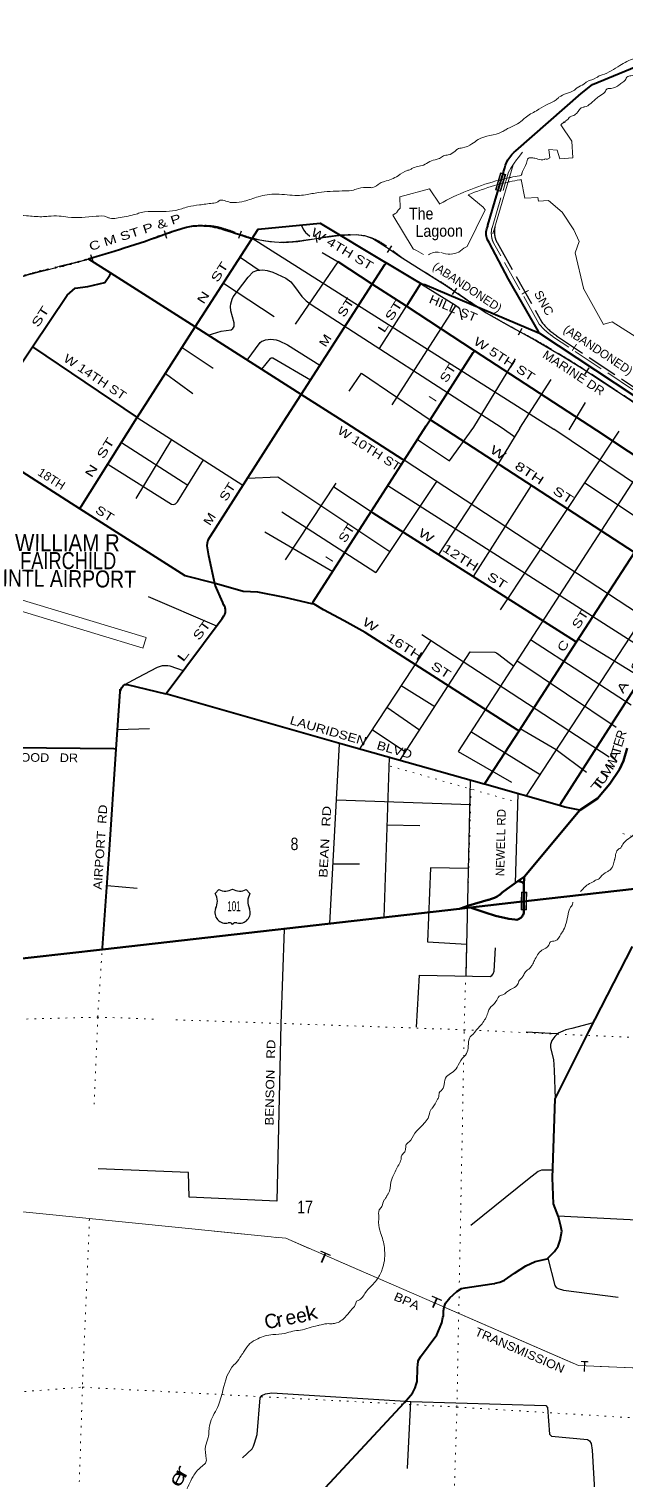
# Model space of a CAD drawing. Header units: feet. Extents: x -739708 to -488887, y 188754 to 379550.
# Drawn here: x -612888 to -604476, y 222924 to 243341 of the extents above; entities that cross this region are included whole.
import ezdxf
from ezdxf.enums import TextEntityAlignment as Align

# ---------------------------------------------------------------- set-up
doc = ezdxf.new("R2010")
doc.units = ezdxf.units.FT
doc.header["$LTSCALE"] = 73
doc.linetypes.add('DOTTED', pattern=[1.5, 0.3, -1.2])
doc.linetypes.add('LONG_DASHED', pattern=[7.5, 6, -1.5])
for name, color, linetype, lineweight in [('16', 7, 'Continuous', 25), ('17', 7, 'Continuous', 25), ('20', 7, 'Continuous', 70), ('23', 7, 'Continuous', 70), ('26', 7, 'Continuous', 40), ('29', 7, 'Continuous', 25), ('34', 7, 'Continuous', 13), ('36', 7, 'Continuous', 13), ('39', 7, 'Continuous', 13), ('46', 7, 'Continuous', 13), ('54', 7, 'DOTTED', 40), ('57', 7, 'Continuous', 13), ('61', 7, 'Continuous', 13), ('63', 7, 'Continuous', 25), ('7', 7, 'DOTTED', 13)]:
    doc.layers.add(name, color=color, linetype=linetype, lineweight=lineweight)
for name, color, linetype in [('27', 7, 'Continuous'), ('30', 7, 'Continuous'), ('41', 7, 'Continuous')]:
    doc.layers.add(name, color=color, linetype=linetype)

msp = doc.modelspace()

# ---------------------------------------------------------------- linework, layer by layer
at = {"layer": '16'}
for p, q in [((-610267.67, 231183.77), (-610216.36, 231242.53)), ((-610024.6, 231248.5), (-610024.88, 231248.3)), ((-609832.51, 231242.62), (-609781.12, 231183.77))]:
    msp.add_line(p, q, dxfattribs=at)
for centre, radius, start, end in [((-610460.65, 231073.14), 222.05, 332.97043, 29.75871), ((-610125.28, 231400.19), 182.07, 239.97227, 303.45418), ((-609923.5, 231399.69), 181.52, 236.33975, 300.08743), ((-609923.51, 231400.19), 182.07, 236.54582, 236.59441), ((-609588.15, 231073.14), 222.05, 150.24129, 207.02957), ((-610121.46, 230918.24), 151.42, 159.09177, 283.81923), ((-609927.34, 230918.24), 151.42, 256.18077, 20.90823)]:
    msp.add_arc(centre, radius, start, end, dxfattribs=at)
for centre, major_axis, start_param, end_param in [((-610066.12, 230719.42), (-19.56, 51.67), 4.95877769, 6.28318531), ((-609982.67, 230719.42), (19.56, 51.67), 0, 1.32637542)]:
    msp.add_ellipse(centre, major_axis=major_axis, ratio=0.929097, start_param=start_param, end_param=end_param, dxfattribs=at)
at = {"layer": '20'}
for p, q in [((-611854.68, 230400.03), (-606834.12, 230970.43)), ((-606834.12, 230970.43), (-606678.21, 230988.14)), ((-615406.83, 229996.35), (-611854.68, 230400.03))]:
    msp.add_line(p, q, dxfattribs=at)
msp.add_lwpolyline([(-606678.21, 230988.14), (-605990.14, 231066.31), (-605888.02, 231077.89), (-605859.16, 231081.17), (-603832.14, 231311.38), (-603714.95, 231324.69), (-603683.82, 231328.23), (-603341.36, 231367.11)], dxfattribs=at)
at = {"layer": '23'}
for points in [[(-605139.89, 232354.98), (-605139.32, 232355.67), (-604889.2, 232519.66), (-604715.12, 232729.32), (-604581.55, 232929.83), (-604526.41, 233049.49), (-604472.59, 233228.42)], [(-605924.33, 231420.28), (-605915.76, 231426.5), (-605139.89, 232354.98)], [(-606834.12, 230970.43), (-606817.18, 230976.26), (-606698.89, 231017.02), (-606429.1, 231095.55), (-606421.76, 231097.1), (-606380.83, 231108.42), (-606341.31, 231123.96), (-606303.63, 231143.54), (-606268.21, 231166.96), (-606261.82, 231172.22), (-606230.6, 231197.92), (-606211.82, 231211.55), (-606010, 231358.08)], [(-605924.81, 231319.36), (-605926.08, 231320.83), (-605934.22, 231329.07), (-605943.17, 231336.42), (-605952.85, 231342.79), (-605963.13, 231348.11), (-605973.92, 231352.33), (-605985.08, 231355.4), (-605996.51, 231357.29), (-606010, 231358.08), (-605924.33, 231420.28)], [(-605924.81, 231319.36), (-605924.45, 231395.34), (-605924.33, 231420.28)], [(-606678.21, 230988.14), (-606639.97, 230975.5), (-606469.43, 230919.13), (-606323.41, 230873.51), (-606137.05, 230828.99), (-606053.53, 230819.34), (-606026.65, 230816.23), (-606003.53, 230823.23), (-606002.27, 230823.69), (-605990.48, 230829.45), (-605979.35, 230836.4), (-605969.02, 230844.48), (-605959.58, 230853.59), (-605951.15, 230863.65), (-605943.81, 230874.52), (-605937.65, 230886.11), (-605932.74, 230898.27), (-605929.13, 230910.89), (-605926.85, 230923.81), (-605925.94, 230936.89), (-605926.4, 230950.01), (-605925.2, 231234.95), (-605924.81, 231319.36)]]:
    msp.add_lwpolyline(points, dxfattribs=at)
at = {"layer": '26'}
for p, q in [((-611734.96, 239907.2), (-612054.3, 240110.79)), ((-610550.4, 239152), (-611734.96, 239907.2)), ((-607462.95, 239814.42), (-607865.27, 240055.45)), ((-609061.2, 238202.57), (-608059.4, 239754.7)), ((-606622.54, 238818.56), (-607578.16, 239444.11)), ((-609061.2, 238202.57), (-610550.4, 239152)), ((-613468.51, 237930.68), (-612838.32, 238872.93)), ((-612838.32, 238872.93), (-611368.44, 237880.85)), ((-604901.44, 237697.24), (-606622.54, 238818.56)), ((-609310.09, 237816.95), (-609061.2, 238202.57)), ((-608418.23, 237792.65), (-609061.2, 238202.57)), ((-610368.39, 236160.31), (-609310.09, 237816.95)), ((-607612.71, 237277.12), (-607299.99, 237762.27)), ((-607299.99, 237762.27), (-607245.96, 237846.52)), ((-604369.82, 235980.83), (-607102.82, 237756.91)), ((-603753.43, 236932.65), (-604901.44, 237697.24)), ((-612174.36, 236596.47), (-613708.93, 237575.01)), ((-608075.95, 236554.93), (-607612.71, 237277.12)), ((-610693.14, 235651.94), (-612174.36, 236596.47)), ((-605184.97, 234722.12), (-604369.82, 235980.83)), ((-605994.4, 233472.24), (-605184.97, 234722.12)), ((-611660.28, 233217.24), (-611606.47, 234024.86))]:
    msp.add_line(p, q, dxfattribs=at)
for points in [[(-606218.76, 241308.93), (-606211.26, 241334.47), (-606195.13, 241389.42), (-606184.74, 241424.81), (-606179.19, 241439.42), (-606171.88, 241458.66), (-606150.54, 241500.9), (-606124.9, 241540.68), (-606095.25, 241577.55), (-606089.22, 241583.67), (-606064.73, 241608.53), (-606039.6, 241630.52), (-605118.81, 242436.06), (-604962.29, 242562.92), (-604129.15, 242905.64)], [(-605705.31, 239060.05), (-605721.6, 239088.43), (-606144.16, 239824.83), (-606416.49, 240337.51), (-606429.71, 240362.39), (-606441.99, 240387.51), (-606448.1, 240403.24), (-606453.98, 240424.82), (-606457.56, 240446.89), (-606458.82, 240469.21), (-606457.75, 240491.55), (-606454.34, 240513.65), (-606449.68, 240531.31), (-606435.47, 240570.64), (-606432.34, 240581.31), (-606297.28, 241041.42), (-606218.76, 241308.93)], [(-610550.4, 239152), (-609664.31, 240528.92), (-608791.91, 240610.6), (-607865.27, 240055.45)], [(-612838.32, 238872.93), (-612353.34, 239598.05), (-612238.27, 239698.77), (-612058.46, 239720.36), (-611821.12, 239777.91), (-611751.48, 239882.41), (-611734.96, 239907.2)], [(-607578.16, 239444.11), (-608059.4, 239754.7), (-608536.7, 240065.67)], [(-608059.4, 239754.7), (-607882.39, 240028.94), (-607865.27, 240055.45)], [(-607578.16, 239444.11), (-607559.61, 239474.18), (-607376.27, 239762.49)], [(-605705.31, 239060.05), (-607318.69, 239743.12), (-607362.71, 239754.36), (-607462.95, 239814.42)], [(-611373.31, 237873.28), (-611368.44, 237880.85), (-610550.4, 239152)], [(-603588.45, 237661.75), (-605703.57, 239059.31), (-605705.31, 239060.05)], [(-607245.96, 237846.52), (-606638.87, 238793.09), (-606622.54, 238818.56)], [(-612174.36, 236596.47), (-612154.03, 236628.86), (-611373.31, 237873.28)], [(-607612.71, 237277.12), (-607640.13, 237294.58), (-608418.23, 237792.65)], [(-607102.82, 237756.91), (-607221.62, 237831.28), (-607245.96, 237846.52)], [(-608907.34, 235258.81), (-608890.19, 235285.53), (-608075.95, 236554.93)], [(-605184.97, 234722.12), (-605198.1, 234730.44), (-608045.57, 236535.67), (-608075.95, 236554.93)], [(-610268.31, 235523.06), (-610357.18, 235933.66), (-610383.01, 236073.97), (-610379.32, 236114.58), (-610368.39, 236160.31)], [(-608907.34, 235258.81), (-609287.01, 235349.74), (-609670.22, 235420.88), (-609877.46, 235433.62), (-610283.82, 235549.61), (-610692.51, 235651.54), (-610693.14, 235651.94)], [(-610961.38, 233993.09), (-610942.56, 234018.37), (-610171.65, 235054.09), (-610145.47, 235089.26), (-610136.57, 235104.09), (-610133.59, 235110.29), (-610128.62, 235124.21), (-610125.13, 235138.58), (-610123.16, 235153.24), (-610122.74, 235168.02), (-610123.86, 235182.76), (-610126.52, 235197.31), (-610130.68, 235211.5), (-610136.3, 235225.17), (-610136.42, 235225.39), (-610151.68, 235250.42), (-610162.36, 235275.39), (-610268.31, 235523.06)], [(-605426.26, 232420.5), (-605405.74, 232452.5), (-603504.25, 235418.05)], [(-605994.4, 233472.24), (-606018.83, 233487.86), (-608159.93, 234856.73), (-608454.42, 235018.56), (-608743, 235174.21), (-608878.22, 235251.83), (-608907.34, 235258.81)], [(-611606.47, 234024.86), (-611580.33, 234083.91), (-611565.57, 234106.07), (-611539.74, 234124.53), (-611506.54, 234124.53), (-610961.38, 233993.09)], [(-606481.16, 232720.61), (-606485.33, 232721.8), (-608502.05, 233292.23), (-610961.38, 233993.09)], [(-606481.16, 232720.61), (-606464.98, 232745.59), (-605994.4, 233472.24)], [(-611660.28, 233217.24), (-611693.62, 233217.57), (-614061.71, 233241.07), (-615315.96, 233298.25)], [(-611854.68, 230400.03), (-611853.06, 230422.6), (-611758.98, 231735.95), (-611660.28, 233217.24)], [(-605139.89, 232354.98), (-605349.84, 232398.76), (-605426.26, 232420.5), (-606481.16, 232720.61)], [(-609334.36, 222168.01), (-607605.23, 224029.06), (-607493.43, 224159.53), (-607457.43, 224235.28), (-607441.88, 224282.29), (-607429.13, 224320.82), (-607428.77, 224332.29), (-607423.38, 224501.68), (-607422.62, 224525.57), (-607420.24, 224551.68), (-607414.44, 224615.15), (-607378.91, 224670.77), (-607152.19, 224979.98), (-607078.57, 225149.36), (-607068.04, 225222.9), (-607059.38, 225247.91), (-607058.8, 225272.9), (-607057.81, 225316.38), (-607050.07, 225369.37), (-607031.09, 225426.6), (-606966.9, 225501.72), (-606870.18, 225590.21), (-606801.7, 225630.12), (-606752.13, 225641.94), (-606378.99, 225695.18), (-606336.08, 225701.31), (-606328.99, 225703.65), (-606264.24, 225719.76), (-606199.7, 225746.32), (-606056.32, 225847.86), (-605898.86, 225949.07), (-605768.5, 226010.6), (-605598.38, 226049.06), (-605497.34, 226149.55), (-605441.77, 226224.97), (-605415.05, 226310.9), (-605392.91, 226436.83), (-605404.46, 226508.14), (-605441.72, 226639.96), (-605508.02, 226822.82), (-605525.8, 227187.96), (-605484.13, 228297.32), (-605012.98, 229245.85), (-604396.37, 230439.91)]]:
    msp.add_lwpolyline(points, dxfattribs=at)
msp.add_spline([(-612054.3, 240110.79), (-611550.51, 240262.64), (-610953.56, 240464.09), (-610579.57, 240572), (-610378.19, 240572), (-610238.86, 240549.52), (-610134.57, 240518.94), (-609748, 240394.84)], degree=3, dxfattribs=at)
at = {"layer": '29'}
for p, q in [((-609747.68, 240399.37), (-605504.55, 237713.56)), ((-609917.47, 240135.52), (-609650.39, 239950.94)), ((-608766.17, 240197.04), (-608536.7, 240065.67)), ((-609137.84, 239190.46), (-608536.7, 240065.67)), ((-610153.55, 239768.67), (-609437.78, 239298.04)), ((-607959.68, 238847.27), (-607578.16, 239444.11)), ((-606884.92, 239457.61), (-607785.2, 238056.21)), ((-610734.88, 238865.33), (-610299.62, 238570.57)), ((-606630.42, 237744.08), (-606042.25, 238701.89)), ((-610970.14, 238499.77), (-610582.67, 238215.61)), ((-605984.96, 237726.58), (-605542.36, 238411.18)), ((-605289.24, 237707.73), (-605059.02, 238090.61)), ((-611368.44, 237880.85), (-609878.07, 236927.85)), ((-606255.13, 235175.59), (-604584.86, 237688.67)), ((-606231.79, 237733.27), (-606055.93, 237607.67)), ((-602764.08, 235870.49), (-605504.55, 237713.56)), ((-611589.05, 237529.41), (-610654.7, 236928.95)), ((-610881.76, 237569.65), (-611384.88, 236741.8)), ((-603807.28, 234783.32), (-607612.71, 237277.12)), ((-604095.14, 237436.78), (-606853.06, 233181.03)), ((-609278.35, 235875.41), (-608568.18, 236955.2)), ((-608602.3, 236903.32), (-608075.95, 236554.93)), ((-607153.91, 236977.44), (-608009.81, 235698.16)), ((-607840.39, 236922.17), (-603982.19, 234461.2)), ((-606636.33, 235642.24), (-605820.91, 236923.84)), ((-605069.08, 236960.12), (-603059.16, 235629.65)), ((-603130.11, 236790.26), (-605897.13, 232554.46)), ((-609332.7, 236552.2), (-608009.81, 235698.16)), ((-609572.72, 236269.85), (-608616.37, 235712.42)), ((-611212.7, 235362.52), (-610249.16, 234949.96)), ((-604725.84, 233102.47), (-607361.17, 234823.55)), ((-607235.98, 234741.79), (-608240.24, 233218.18)), ((-605833.07, 234754.98), (-604415.63, 233839.17)), ((-604272.47, 234219.94), (-605158.37, 234763.2)), ((-604628.6, 233518.04), (-606025.82, 234457.54)), ((-607650.75, 234112.51), (-607180.94, 233814.67)), ((-607854.06, 233804.06), (-607393.84, 233485.43)), ((-611641.92, 233492.79), (-611193.43, 233506.24)), ((-608060.03, 233491.58), (-607593.82, 233176.17)), ((-606670.72, 233462.4), (-605698.44, 232858.62)), ((-608656.2, 230764.91), (-608518.39, 233288.4)), ((-606853.06, 233181.03), (-606102.4, 232750)), ((-607821.46, 233099.72), (-607897.31, 230849.64)), ((-606739.65, 230027.66), (-606675.29, 232775.53)), ((-606011.61, 232584.99), (-606050.02, 231332.72)), ((-608561.34, 232501.99), (-606675.76, 232438.9)), ((-607853.38, 232152.74), (-607389.7, 232142.83)), ((-608610.52, 231601.29), (-608238.05, 231601.73)), ((-611790.35, 231298.01), (-611368.86, 231262.22)), ((-605457.03, 229211.41), (-605892.7, 229233.82)), ((-605447.12, 226654.85), (-604249.63, 226594.1)), ((-607523.66, 224043.82), (-607569.84, 223099.07))]:
    msp.add_line(p, q, dxfattribs=at)
for points in [[(-609061.69, 240585.34), (-609022.45, 240512.11), (-609000.61, 240482.05), (-608974.64, 240459.78), (-608938.87, 240430)], [(-610366.7, 239034.88), (-610184.8, 239090.71), (-610043.75, 239112.63), (-610022.43, 239131.08), (-610003.89, 239157.06), (-610001.96, 239212.36), (-610049.58, 239377.69), (-610052.1, 239439.13), (-610047.98, 239478.03), (-610029.85, 239543.05), (-610014.26, 239575.87), (-609806.85, 239851.7), (-609733.13, 239925.33), (-609684.71, 239948.19), (-609599.6, 239955.02), (-609536.55, 239947.6), (-609459.99, 239922.65), (-609273.21, 239836.25), (-609206.45, 239788), (-609153.62, 239723.24), (-609049.38, 239579.12), (-608988.01, 239519.96), (-608920.52, 239466.73), (-606231.79, 237733.27)], [(-607366.64, 239755.28), (-606886.94, 239458.86), (-606851.23, 239428), (-606832.68, 239405.73), (-606822, 239371.55), (-606799.81, 239250.77)], [(-609818.78, 238685.56), (-609636.69, 238934.37), (-609610.73, 238952.93), (-609595.9, 238956.64), (-609561.56, 238972.74), (-609484.62, 238978.91), (-609412.82, 238972.47), (-609369.64, 238956.64), (-609253.14, 238901.76), (-608796.64, 238612.46)], [(-608929.98, 238405.87), (-609457.13, 238714.2), (-609480.92, 238715.39), (-609495.38, 238710.77), (-609616.35, 238556.5)], [(-608383.12, 238250.07), (-608212.44, 238503.85), (-607245.96, 237846.52)], [(-607424.15, 237569.66), (-606971.88, 237270.45), (-606630.42, 237744.08)], [(-605984.96, 237726.58), (-606261.94, 237276.05), (-607127.98, 235953.94)], [(-611781.62, 237222.46), (-610881.8, 236658.59), (-610856.08, 236657.21), (-610827.58, 236665.35), (-610800.7, 236692.55), (-610435.32, 237284.18)], [(-609814.63, 237027.15), (-609387.84, 237046.64), (-607811.75, 235994.19)], [(-611539.74, 234124.53), (-611359.04, 234221.99), (-611082.53, 234367.12), (-611008.77, 234391.91), (-610933.47, 234393.31), (-610906.97, 234387.83), (-610718.43, 234319.49)], [(-607670.81, 233057.11), (-606683.77, 234583.5), (-606336.98, 234580.5), (-606310.05, 234571.2), (-606277.71, 234546.9), (-606072.69, 234385.21)], [(-605976.34, 233504.96), (-605472.84, 233209.3), (-605046.17, 232889.58)], [(-606704.33, 231535.86), (-607240.96, 231547.76), (-607282.43, 230506.71), (-606729.25, 230471.83)], [(-609300.17, 230683.42), (-609344.3, 229352.77), (-609399.88, 226858.63)], [(-607436.37, 229306.26), (-607397.12, 230034.73), (-606399.03, 230018.81), (-606375.19, 230032.45), (-606358.91, 230056.89), (-606344.98, 230091.56), (-606326.25, 230421.75)], [(-604949.62, 229368.54), (-605253.36, 229287.61), (-605334.88, 229266.42), (-605379.67, 229250.12), (-605443.61, 229220.41), (-605491.64, 229176.78), (-605532.36, 229117.7), (-605552.71, 229062.7), (-605553.23, 229016.84), (-605511.48, 228851.42), (-605499.41, 228700.8), (-605484.13, 228297.32)], [(-609399.88, 226858.63), (-610635.16, 226913.52), (-610644.19, 227261.27), (-611915.99, 227314.36)], [(-605521.75, 227295.73), (-605677.92, 227296.5), (-605725.38, 227277.76), (-605854.35, 227176.9), (-606673.71, 226518.8)], [(-605589.15, 226058.24), (-605490.98, 225672.41), (-605474.34, 225646.42), (-605445.84, 225630.12), (-605370.34, 225609.15), (-604598.98, 225510.95)], [(-609883.66, 223251.37), (-609750.1, 223374.16), (-609731.26, 223413.71), (-609714.97, 223454.45), (-609680.6, 223576.77), (-609634.93, 224092.64), (-609613.18, 224126.7), (-609560.25, 224151.15), (-609472.68, 224162.58), (-607516.89, 224043.62), (-605615.61, 223986.2), (-605592.42, 223955.59), (-605563.91, 223580.76), (-605536.74, 223555.28), (-605030.76, 223506.06), (-605002.03, 223487.05), (-604981.67, 223450.39), (-604966.54, 223356.09), (-604929.38, 222711.81), (-604938.92, 222655.91), (-604947.06, 222611.09), (-604993.08, 222501.03), (-605052.08, 222392.34)]]:
    msp.add_lwpolyline(points, dxfattribs=at)
at = {"layer": '34'}
msp.add_line((-606363.82, 240462.63), (-606076.51, 241431.61), dxfattribs=at)
at = {"layer": '34', "linetype": 'LONG_DASHED'}
for p, q in [((-606374.31, 240547), (-606146.16, 241316.43)), ((-605714.11, 239199.07), (-606349.85, 240327.56)), ((-603469.97, 237657.71), (-605509.51, 239009.81))]:
    msp.add_line(p, q, dxfattribs=at)
msp.add_lwpolyline([(-606145.93, 241318.74), (-606112.1, 241384.06), (-606061.89, 241453.27), (-606028.32, 241502.78), (-606007.48, 241528.43), (-605946.88, 241609.45)], dxfattribs=at)
for centre, radius, start, end in [((-606058.23, 240472.65), 326.38, 167.23632, 206.76926), ((-604987.73, 239792.69), 939.43, 218.99616, 236.1339)]:
    msp.add_arc(centre, radius, start, end, dxfattribs=at)
msp.add_spline([(-615149.53, 239251.32), (-614578.52, 239400.84), (-613852.9, 239591.05), (-612912.11, 239889.96), (-612010.76, 240119.29), (-611221.63, 240374.66), (-610727.8, 240540.78), (-610346.89, 240578.34), (-609694.35, 240388.31), (-609302.78, 240345.38), (-608528.5, 240442.38), (-608050.44, 240397.94), (-607674.5, 240152.47), (-607063.63, 239766.39), (-606455.18, 239356.26), (-605739.93, 238956.32), (-605077.01, 238555.29), (-604512.11, 238186.07), (-604100.49, 237909.86), (-603720.6, 237660.31)], degree=3, dxfattribs=at)
at = {"layer": '36'}
for p, q in [((-611238.37, 234783.24), (-614135.03, 235660.29)), ((-611283.47, 234634.27), (-614015.78, 235461.55)), ((-611285.92, 234635.01), (-611242.2, 234779.37))]:
    msp.add_line(p, q, dxfattribs=at)
at = {"layer": '39'}
for p, q in [((-605946.49, 241338.15), (-605960.61, 241284.48)), ((-606306.76, 241148.45), (-606339.94, 241139.99)), ((-606284.96, 241213.32), (-606320.28, 241204.8)), ((-605961.74, 241285.02), (-605990.37, 241279.16)), ((-605089.84, 239696.84), (-605088.27, 239689.98)), ((-605089.77, 239692.42), (-604807.72, 239186.72)), ((-604807.73, 239188.71), (-604794.81, 239192.57))]:
    msp.add_line(p, q, dxfattribs=at)
for points in [[(-605353.02, 242043.18), (-605408.78, 241992.26), (-605249.82, 241762.29), (-605237.91, 241532.19), (-605421.63, 241516.91), (-605456.61, 241638.78), (-605573.24, 241645.9), (-605560.3, 241528.66), (-605603.67, 241508.28)], [(-605963.26, 241226.92), (-605914.02, 240961.57), (-605732.43, 240972.87), (-605721.71, 240922.2), (-605580.44, 240932.56), (-605385.56, 240764.13), (-605223.07, 240515.92), (-605150.88, 240354.77), (-605203.6, 240192.9), (-605089.84, 239696.84)], [(-607108.71, 240880.4), (-607251.94, 241095.83), (-607670.03, 240979.94), (-607668.17, 240824.69), (-607695.16, 240795.17), (-607716.32, 240757.44), (-607736.78, 240745.89), (-607769.64, 240722.57), (-607486.26, 240251.47)], [(-606841.94, 240202.75), (-606770.92, 240260.7), (-606722.01, 240281.58), (-606472.36, 240799.01), (-606497.55, 240835.96), (-606711.2, 241009.34)], [(-604794.81, 239192.57), (-604683.85, 239225.73), (-604032.29, 238813.38), (-604290.32, 238386.36)]]:
    msp.add_lwpolyline(points, dxfattribs=at)
for centre, radius, start, end in [((-605369.13, 237753.78), 3579.7, 105.40894, 119.07414), ((-605369.13, 237753.77), 3521.87, 105.98959, 112.39676), ((-605369.12, 237753.77), 3521.87, 100.04149, 102.40253), ((-605369.13, 237753.78), 3579.7, 99.99416, 101.95262), ((-605368.65, 237753.58), 3521.87, 99.76593, 100.04861), ((-608012.88, 239143.05), 1227.14, 63.88038, 64.50699), ((-608012.59, 239142.93), 1227.14, 56.78229, 63.895), ((-607144.1, 239975.82), 227.93, 81.70906, 123.61585), ((-606961.17, 240561.68), 386.77, 249.77412, 270.68579), ((-607066.95, 240875.17), 710.52, 279.4077, 288.19634)]:
    msp.add_arc(centre, radius, start, end, dxfattribs=at)
for points in [[(-602496.05, 243331.91), (-602685.6, 243324.85), (-602824.11, 243268.06), (-602860.67, 243256.94), (-603007.94, 243248.76), (-603234.92, 243198.35), (-603390.73, 243172.25), (-603789.89, 243086.1), (-603892.87, 243076.74), (-603901.3, 243062.85), (-603931.94, 243047.54), (-604062.07, 243002.63), (-604141.07, 242986.58), (-604188.17, 242957.6), (-604370.42, 242922.12), (-604576.4, 242828.82), (-604825.73, 242696.36), (-604882.75, 242673.69), (-604903.31, 242658.11), (-605039.81, 242601.26), (-605083.06, 242566.13), (-605175.06, 242516.16), (-605216.24, 242482.99), (-605432.49, 242381.91), (-605444.9, 242370.14), (-605500.45, 242327.27), (-605618.83, 242269.94), (-605749.83, 242192.79), (-605909.61, 242094.24), (-605967.44, 242041.35), (-606182.06, 241926.11), (-606235.27, 241895.27), (-606570.55, 241787.26), (-606656.84, 241725.05), (-606791.27, 241670.16), (-606860.19, 241653.85), (-606899.37, 241620.63), (-606989.35, 241570.6), (-607058.17, 241558.32), (-607115.56, 241521.55), (-607148.09, 241510.32), (-607251.73, 241476.78), (-607337.63, 241428.67), (-607502.15, 241378.61), (-607520.59, 241367.01), (-607569.33, 241352.18), (-607696.2, 241278.94), (-607887.75, 241197.35), (-607948.79, 241174.79), (-608053.24, 241111.04), (-608107.53, 241114.49), (-608149.86, 241113.61), (-608285.43, 241090.99), (-608322.05, 241077.85), (-608445.27, 241065), (-608483.57, 241064), (-608816.5, 241042.6), (-608998.65, 241011.14), (-609109.68, 241001.99), (-609407.32, 241019.97), (-609664.15, 240982.43), (-609861.19, 240921.13), (-610002.75, 240900.7), (-610059.06, 240904.21), (-610213.56, 240926.44), (-610232.05, 240912.83), (-610305.12, 240892.59), (-610491.11, 240867.28), (-610652.97, 240841.34), (-610740.33, 240813.42), (-610910.45, 240779.63), (-611311.83, 240760.03), (-611380.86, 240739.69), (-611607.83, 240689.26), (-611706.84, 240677.78), (-611749.05, 240680.91), (-611786.86, 240698.04), (-611945.72, 240708.29), (-612340.84, 240696.59), (-612465.32, 240711.98), (-612614.5, 240707.87), (-612707.31, 240702.27), (-612922.46, 240716.02), (-613095.79, 240712.55), (-613152.42, 240703.97), (-613180.71, 240700.69), (-613323.78, 240698.43), (-613424.92, 240682.97), (-613572.02, 240680.82), (-614084.05, 240666.15), (-614295.08, 240683.83), (-614489.35, 240650.68), (-614743.95, 240621.14), (-614832.63, 240619.45), (-615028.09, 240616.57), (-615049.96, 240627.22), (-615087.09, 240638.09)], [(-603616.89, 242853.74), (-603728.47, 242824.45), (-603837.71, 242807.2), (-603932.27, 242811.72), (-603977.48, 242778.66), (-604047.93, 242780.53), (-604066.1, 242778.99), (-604068.44, 242766.96), (-604103.2, 242747.73), (-604140.74, 242700.35), (-604185.3, 242691.46), (-604239.43, 242700.95), (-604245.41, 242703.13), (-604354.39, 242695.95), (-604421.14, 242685.62), (-604476.08, 242664.91), (-604509.76, 242611.38), (-604534.4, 242593.9), (-604585.81, 242554.95), (-604697.89, 242507.53), (-604752.51, 242498.9), (-604787.93, 242455.5), (-604872.2, 242393.23), (-604985.63, 242295.47), (-605077.63, 242245.5), (-605089.76, 242243.8), (-605186.81, 242155.68), (-605240.13, 242120.82), (-605299.54, 242084.09), (-605312.16, 242064.27), (-605336.7, 242050.81), (-605345.24, 242032.9), (-605366.46, 242022.03)], [(-605598.16, 241510.17), (-605607.03, 241513.76), (-605635.32, 241510.49), (-605641.47, 241506.62), (-605681.84, 241503.66), (-605771.92, 241524.19), (-605834.16, 241531.89), (-605864.63, 241522.62), (-605890.63, 241454.77), (-605946.17, 241337.33), (-605961.07, 241285.75)], [(-606125.55, 241193.45), (-606145.99, 241189.64), (-606181.68, 241180.33), (-606306.76, 241148.45)], [(-606110.49, 241255.87), (-606141.37, 241247.37), (-606170.97, 241240.81), (-606285.45, 241213.2)], [(-603286.6, 234560.83), (-603318.88, 234475.1), (-603325.43, 234453.08), (-603342.84, 234397.05), (-603379.98, 234184.27), (-603420.89, 234070.34), (-603510.37, 233947.42), (-603539.11, 233923.89), (-603606.22, 233897.2), (-603720.76, 233823.22), (-603821.92, 233805.35), (-603879.65, 233748.23), (-603971.27, 233619.32), (-604049.7, 233538.46), (-604072.87, 233494.66), (-604196.45, 233203.24), (-604213.63, 233157.28), (-604261.55, 233001.18), (-604280.73, 232868.61), (-604293.55, 232836.66), (-604330.53, 232718.61), (-604361.53, 232509.72), (-604380.34, 232393.28), (-604381.54, 232340.9), (-604366.92, 232276.09), (-604351.55, 232243.5), (-604337.85, 232138.4), (-604344.87, 232096.24), (-604372.72, 232024.32), (-604533.18, 231880.85), (-604576.96, 231817.36), (-604591.2, 231811.63), (-604630.9, 231750.07), (-604648.86, 231669.86), (-604653.22, 231655.86), (-604668.98, 231583.67), (-604692.16, 231539.87), (-604716.93, 231514.23), (-604755.74, 231490.92), (-604850.19, 231414.47), (-604864.75, 231394.65), (-604919.63, 231373.72), (-604942.2, 231356.1), (-605021.76, 231313.57), (-605093.68, 231252.73), (-605129.48, 231213.47)], [(-605237.26, 231062.04), (-605248.12, 231020.46), (-605268.87, 230994.73), (-605303.32, 230898.78), (-605332.55, 230766.44), (-605366.91, 230674.53), (-605404.6, 230612.91), (-605487.37, 230518.06), (-605552.19, 230503.4), (-605575.41, 230457.58), (-605671.68, 230389.23), (-605775.75, 230244.48), (-605811.52, 230178.79), (-605842.69, 230137.17), (-605904.41, 230082.16), (-605935.87, 230028.46), (-605958.77, 229996.73), (-605996.03, 229953.24), (-606006.84, 229921.24), (-606056.52, 229863.93)], [(-606056.52, 229863.93), (-606170.87, 229798.01), (-606203.73, 229770.54), (-606272.94, 229739.86), (-606319.01, 229664.33), (-606409.98, 229563.62), (-606433.52, 229503.7), (-606515.53, 229354.42), (-606617, 229235.81), (-606650.09, 229198.27), (-606664.42, 229188.52), (-606715.47, 228984.13), (-606765.94, 228892.58), (-606794.83, 228863), (-606866.11, 228741.69), (-606936.3, 228668.73), (-607014.17, 228612.05), (-607048.99, 228500), (-607091.35, 228410.27), (-607107.73, 228398.56), (-607123.46, 228328.38), (-607146.67, 228282.56), (-607209.64, 228173.15), (-607234.5, 228143.49), (-607273.43, 228027.49), (-607331.58, 227952.24), (-607440.99, 227837.83), (-607461.69, 227814.12), (-607541.08, 227690.98), (-607582.19, 227655.65), (-607589.49, 227601.4), (-607613.12, 227537.45), (-607648.32, 227495.93), (-607651.08, 227463.76), (-607676.96, 227389.78), (-607757.1, 227234.42), (-607795.9, 227124.47), (-607833.83, 226964.11), (-607854.72, 226932.35), (-607865.34, 226908.41), (-607890.25, 226876.73), (-607926.61, 226784.86), (-607959.99, 226735.24), (-607968.34, 226634.67), (-607970.11, 226558.14), (-607943.2, 226414.46), (-607909.31, 226310.93), (-607889.48, 226209.73), (-607885.08, 226050.44), (-607909.97, 225932.11), (-607931.54, 225870.13), (-608013.32, 225730.93), (-608153.91, 225574.92), (-608257.24, 225462.4), (-608281.68, 225450.86), (-608290.39, 225422.84), (-608342.59, 225343.43), (-608425.46, 225244.55), (-608560.68, 225146.85), (-608623.37, 225136.18), (-608699.94, 225135.89), (-608807.22, 225114.14), (-608825.43, 225110.53), (-609070.71, 225045.54), (-609177.86, 225029.83), (-609291.36, 225000.16), (-609459.02, 224981.78), (-609568.21, 224964.1), (-609669.88, 224924.08), (-609780.18, 224858.06), (-609859.2, 224751.04), (-609905.04, 224685.57), (-609973.81, 224586.38), (-610000.59, 224560.79), (-610159.95, 224201.69), (-610236.03, 223959.59), (-610344.29, 223720.23), (-610368.73, 223533.39), (-610403.72, 223413.28), (-610395.72, 223235.78), (-610394.49, 223201.49), (-610407.17, 223175.59), (-610468.88, 223120.56), (-610580.77, 222986.07), (-610695.49, 222750.13), (-610711.42, 222718.27), (-610731.34, 222659.01), (-610757.86, 222556.84), (-610781.22, 222504.98), (-610874.93, 222372.09), (-610963.9, 222182.68), (-611039.95, 222029.24), (-611108.9, 221921.99), (-611198.74, 221607.67), (-611205.7, 221567.52), (-611199.5, 221486.79), (-611188.71, 221430.12)]]:
    msp.add_spline(points, degree=3, dxfattribs=at)
at = {"layer": '46'}
for p, q in [((-609480.65, 226356.01), (-610282.62, 226437.01)), ((-607399.05, 225521.05), (-608575.03, 226032.06)), ((-605248.35, 224586.46), (-607022.31, 225357.34)), ((-603243.03, 224464.47), (-604853.58, 224534.79))]:
    msp.add_line(p, q, dxfattribs=at)
for points in [[(-609411.55, 226349.04), (-609480.64, 226356.02), (-615493.36, 226963.23)], [(-608944.66, 226192.68), (-609277.55, 226337.32), (-609423.03, 226351.35)], [(-602035.11, 224411.72), (-605160.26, 224548.19), (-609277.54, 226337.33), (-609423.02, 226351.36)]]:
    msp.add_lwpolyline(points, dxfattribs=at)
at = {"layer": '54'}
msp.add_spline([(-615160.96, 239248.22), (-614096.53, 239514.42), (-613147.16, 239809.39), (-612859.48, 239902.92), (-612305.68, 240039.61), (-612054.3, 240110.79)], degree=3, dxfattribs=at)
at = {"layer": '57'}
msp.add_line((-605889.39, 230954.51), (-605964.38, 230955.35), dxfattribs=at)
for points in [[(-605964.38, 230955.35), (-605963.12, 231069.38), (-605961.61, 231205.33), (-605925.34, 231204.93), (-605886.62, 231204.5)], [(-605886.62, 231204.5), (-605888.02, 231077.89), (-605889.39, 230954.51)]]:
    msp.add_lwpolyline(points, dxfattribs=at)
msp.add_lwpolyline([(-605953.7, 231197.24), (-605925.43, 231196.93), (-605894.71, 231196.59), (-605896.02, 231077.98), (-605897.3, 230962.6), (-605956.29, 230963.26), (-605955.12, 231069.29)], close=True, dxfattribs=at)
at = {"layer": '61'}
for points in [[(-606289.17, 241069.05), (-606325.42, 241079.86), (-606253.96, 241319.43), (-606218.76, 241308.93)], [(-606289.17, 241069.05), (-606253.55, 241058.42), (-606182.09, 241297.99), (-606218.76, 241308.93)]]:
    msp.add_lwpolyline(points, dxfattribs=at)
msp.add_lwpolyline([(-606315.46, 241085.26), (-606248.59, 241309.47), (-606192.04, 241292.61), (-606258.93, 241068.37)], close=True, dxfattribs=at)
at = {"layer": '63'}
for p, q in [((-610988.32, 240506.31), (-610953.01, 240401.49)), ((-609905.43, 240500.17), (-609940.32, 240395.21)), ((-608857.29, 240450.35), (-608839.44, 240341.19)), ((-612021.64, 240168.83), (-611987.93, 240063.48)), ((-607788.15, 240290.49), (-607850.2, 240198.93)), ((-606875.04, 239699.38), (-606937.18, 239607.87)), ((-605953.4, 239131.94), (-606006.89, 239035.12)), ((-605014.96, 238575.29), (-605075.04, 238482.42))]:
    msp.add_line(p, q, dxfattribs=at)
at = {"layer": '63', "linetype": 'LONG_DASHED'}
for points in [[(-610969.86, 240454.91), (-610726.62, 240536.85), (-610633.74, 240561.51), (-610489.85, 240579.31), (-610347.4, 240574.26), (-610184.49, 240539.25), (-609942.71, 240455.03), (-609921.61, 240448.01)], [(-606332.27, 240564.43), (-606333.47, 240563.21), (-606334.76, 240557.34), (-606335.87, 240551.75), (-606336.86, 240546.13), (-606337.8, 240540.48), (-606338.63, 240534.82), (-606339.33, 240529.17), (-606339.98, 240523.47), (-606340.49, 240517.78), (-606340.91, 240512.11), (-606341.23, 240506.38), (-606341.45, 240500.68), (-606341.6, 240494.99), (-606341.63, 240489.24), (-606341.53, 240483.55), (-606341.35, 240477.84), (-606341.1, 240472.14), (-606340.71, 240466.41), (-606340.26, 240460.73), (-606339.68, 240455.02), (-606339.01, 240449.37), (-606338.26, 240443.7), (-606337.37, 240438.06), (-606336.4, 240432.44), (-606335.35, 240426.83), (-606334.17, 240421.22), (-606332.92, 240415.63), (-606331.56, 240410.1), (-606330.13, 240404.56), (-606328.56, 240399.06), (-606326.9, 240393.6), (-606325.19, 240388.17), (-606323.35, 240382.75), (-606321.41, 240377.38), (-606319.37, 240372.01), (-606317.28, 240366.7), (-606315.06, 240361.43), (-606312.75, 240356.22), (-606310.36, 240351.01), (-606307.91, 240345.88), (-606303.96, 240338.05), (-606304.26, 240340.65), (-605673.03, 239220.16), (-605678.72, 239223.91), (-605673.22, 239217.12), (-605662.72, 239204.42), (-605652.01, 239192.01), (-605641.12, 239179.72), (-605630.07, 239167.67), (-605618.71, 239155.74), (-605607.14, 239144.12), (-605595.46, 239132.66), (-605583.48, 239121.33), (-605571.41, 239110.29), (-605559.1, 239099.42), (-605546.51, 239088.82), (-605533.9, 239078.42), (-605521.04, 239068.21), (-605507.9, 239058.26), (-605494.73, 239048.52), (-605481.41, 239039.01), (-605467.98, 239029.88), (-605466.26, 239027.05), (-603399.07, 237656.64)], [(-612003.97, 240117.16), (-611614.5, 240241.79), (-611220.34, 240370.77), (-610973.52, 240453.68), (-610969.84, 240454.92)], [(-609921.63, 240448.02), (-609820.26, 240414.31), (-609695.14, 240384.28), (-609499.02, 240354.5), (-609302.78, 240341.27), (-609108.72, 240353.91), (-608847.39, 240396.64)], [(-608847.41, 240396.63), (-608818.26, 240401.4), (-608528.14, 240438.29), (-608286.93, 240450.42), (-608167.75, 240437.25), (-608052.27, 240394.25), (-607858.91, 240272.5), (-607817.87, 240244.68)], [(-613055.34, 239839.15), (-612910.98, 239886.02), (-612459.78, 239998.31), (-612009.62, 240115.35), (-612003.95, 240117.17)], [(-607817.88, 240244.69), (-607676.74, 240149.04), (-607371.1, 239956.24), (-607065.88, 239762.96), (-606904.8, 239653.59)], [(-606904.82, 239653.61), (-606762.38, 239556.89), (-606457.33, 239352.77), (-606100.63, 239150.89), (-605978.84, 239083.61)], [(-605978.85, 239083.62), (-605741.97, 238952.76), (-605408.8, 238755.27), (-605079.2, 238551.82), (-605043.7, 238528.85)], [(-605043.71, 238528.87), (-604795.92, 238368.55), (-604514.38, 238182.66), (-604308.82, 238044.19), (-604136.37, 237928.91)]]:
    msp.add_lwpolyline(points, dxfattribs=at)
at = {"layer": '7'}
for p, q in [((-611922.39, 229446.88), (-611613.12, 234061.31)), ((-606099.48, 232491.3), (-607841, 232986.69)), ((-606717.43, 230999.3), (-606669.64, 232650.31)), ((-602525.14, 231403.24), (-604568.13, 232038.94)), ((-606767.75, 229251.31), (-606717.43, 230999.3)), ((-614234.71, 229386.9), (-611922.38, 229445.83)), ((-611921.32, 229446.89), (-611975.26, 228140.97)), ((-611925.59, 229446.86), (-611090.71, 229418.11)), ((-610823.22, 229408.89), (-609294.42, 229356.24)), ((-609294.42, 229356.24), (-606762.18, 229269.02)), ((-606868.71, 223963.26), (-606765.59, 229257.31)), ((-606768.57, 229267.91), (-603319.15, 229112.49)), ((-612038.67, 226605.59), (-612136.13, 224245.99)), ((-615572.34, 223981.47), (-612135.05, 224243.86)), ((-612136.13, 224245.99), (-612314.47, 218868.44)), ((-612133.98, 224242.8), (-606867.65, 223964.33)), ((-607039.85, 218592.18), (-606867.65, 223964.33))]:
    msp.add_line(p, q, dxfattribs=at)
msp.add_lwpolyline([(-606867.64, 223963.26), (-604318.28, 223807.56), (-602059.17, 223853.13)], dxfattribs=at)

# ---------------------------------------------------------------- texts
at = {"layer": '16', "width": 0.6}
msp.add_text('101', height=140, dxfattribs=at).set_placement((-610004.81, 230936.73), align=Align.CENTER)
at = {"layer": '17'}
for s, rotation, width, p in [('E', 72.29, 1.05, (-604549.25, 233234.91)), ('A', 66.342, 1.25, (-604621.3, 233032.08)), ('T', 73.927, 1.15, (-604576.65, 233124.02)), ('M', 56.321, 1.25, (-604752.85, 232804.8)), ('T', 50.721, 1.85, (-604898.63, 232597.83)), ('U', 53.932, 1.4, (-604821.82, 232697.29))]:
    msp.add_text(s, height=129.4, rotation=rotation, dxfattribs=dict(at, width=width)).set_placement(p)
for s, rotation, p in [('R', 69.617, (-604521.66, 233337.57)), ('W', 61.453, (-604671.88, 232927.22))]:
    msp.add_text(s, height=129.4, rotation=rotation, dxfattribs=at).set_placement(p)
at = {"layer": '27'}
for s, rotation, width, p in [('W 4TH ST', 329.074, 1.3, (-608512.81, 240197.96)), ('HILL ST', 337.053, 1.2, (-606943.94, 239358.92)), ('W 5TH ST', 326.915, 1.3, (-606233.95, 238650.98)), ('MARINE DR', 326.573, 1.1, (-605258.77, 238456.37)), ('ST', 57.326, 1.3, (-606944.68, 238470.22)), ('N  ST', 57.895, 1.5, (-611842.23, 237285.37)), ('W   8TH   ST', 326.97, 1.45, (-605847.96, 237026.1)), ('ST', 327.475, 1.3, (-611855.74, 236477.09)), ('W   12TH   ST', 327.626, 1.4, (-606817.74, 235840.78)), ('W   16TH   ST', 327.408, 1.4, (-607605.59, 234586.05)), ('LAURIDSEN   BLVD', 343.927, 1.2, (-608373.21, 233324.07)), ('AIRPORT  RD', 86.188, 1.15, (-611824.99, 231833.08))]:
    msp.add_text(s, height=120.9, rotation=rotation, dxfattribs=dict(at, width=width)).set_placement(p, align=Align.CENTER)
for s, height, rotation, width, p in [('N   ST', 120, 57.237, 1.45, (-610432.91, 239463.93)), ('ST', 120.9, 57.12, 1.35, (-608458.08, 239276.25)), ('L ST', 120, 57.547, 1.45, (-607891.4, 239060.21)), ('O     ST', 120, 57.265, 1.5, (-613042.91, 238697.53)), ('M', 120.9, 57.12, 1.25, (-608715.77, 238858.46)), ('W 14TH ST', 120.9, 326.373, 1.2, (-612414.25, 238679.83)), ('W 10TH ST', 120.9, 327.519, 1.2, (-608559.89, 237662.49)), ('18TH', 120.9, 327.476, 1.05, (-612778.96, 237077.81)), ('ST', 120.9, 57.429, 1.3, (-610117.04, 236689.06)), ('M', 120.9, 57.429, 1.25, (-610343.11, 236348.7)), ('ST', 120.9, 57.322, 1.3, (-608443.13, 236105.35)), ('ST', 120.9, 53.338, 1.4, (-610497.36, 234735.08)), ('ST', 120.9, 57.073, 1.35, (-605159.64, 234893.13)), ('C', 120.9, 57.073, 1.3, (-605365.83, 234570.79)), ('A   ST', 120, 57.332, 1.5, (-604531.01, 233987.1)), ('L', 120.9, 53.339, 1.75, (-610720.81, 234430.86)), ('EDGEWOOD   DR', 120.9, 359.431, 1.1, (-613680.88, 233046.25))]:
    msp.add_text(s, height=height, rotation=rotation, dxfattribs=dict(at, width=width)).set_placement(p)
for rotation, p in [(57.326, (-607171.03, 238091.38)), (57.323, (-608624.94, 235837.01))]:
    msp.add_text('I', height=120.9, rotation=rotation, dxfattribs=at).set_placement(p)
at = {"layer": '30'}
for s, rotation, width, p in [('BEAN   RD', 86.874, 1.25, (-608664.31, 231909.73)), ('BENSON   RD', 88.723, 1.15, (-609435.79, 228525.55))]:
    msp.add_text(s, height=120.9, rotation=rotation, dxfattribs=dict(at, width=width)).set_placement(p, align=Align.CENTER)
msp.add_text('NEWELL RD', height=120.9, rotation=88.623, dxfattribs=at).set_placement((-606192.05, 231899.76), align=Align.CENTER)
at = {"layer": '36'}
for s, rotation, width, p in [('WILLIAM R', 359.908, 0.9, (-612348.52, 235998.49)), ('FAIRCHILD', 359.908, 0.8, (-612337.29, 235746.49)), ('INTL AIRPORT', 359.408, 0.85, (-612323.08, 235494.06))]:
    msp.add_text(s, height=239.4, rotation=rotation, dxfattribs=dict(at, width=width)).set_placement(p, align=Align.CENTER)
at = {"layer": '41'}
for s, height, rotation, width, p in [('The', 166.3, 0.406, 0.9, (-607542.91, 240661.27)), ('Lagoon', 166.3, 0.406, 0.9, (-607451.1, 240418.29)), ('r', 201.5, 11.348, 1.1, (-609391.93, 225085.84)), ('k', 201.5, 13.338, 1.2, (-608971.94, 225174.3)), ('e', 201.5, 62.37, 1.4, (-610769.19, 222820.94)), ('r', 201.5, 60.682, 1.65, (-610698.97, 222942.78))]:
    msp.add_text(s, height=height, rotation=rotation, dxfattribs=dict(at, width=width)).set_placement(p)
for s, rotation, p in [('C', 14.804, (-609548.18, 225051.2)), ('e', 12.861, (-609258.84, 225112.1)), ('e', 11.009, (-609112.04, 225140.45))]:
    msp.add_text(s, height=201.5, rotation=rotation, dxfattribs=at).set_placement(p)
at = {"layer": '46'}
for rotation, width, p in [(336.514, 1.35, (-608773.73, 225995.66)), (336.513, 1.35, (-607207.17, 225362.03)), (357.5, 0.9, (-605076.61, 224459.96))]:
    msp.add_text('T', height=151.1, rotation=rotation, dxfattribs=dict(at, width=width)).set_placement(p, align=Align.CENTER)
for s, rotation, width, p in [('BPA', 336.513, 1.15, (-607766.94, 225472.77)), ('TRANSMISSION', 336.512, 1.1, (-606628.11, 224977.9))]:
    msp.add_text(s, height=120.9, rotation=rotation, dxfattribs=dict(at, width=width)).set_placement(p)
at = {"layer": '63'}
for s, rotation, width, p in [('C M ST P & P', 17.745, 1.35, (-612021.86, 240220.4)), ('SNC', 299.395, 1.1, (-605787.61, 239623.22))]:
    msp.add_text(s, height=120, rotation=rotation, dxfattribs=dict(at, width=width)).set_placement(p)
for p in [(-607221.9, 239973.64), (-605382.69, 239090.04)]:
    msp.add_text('(ABANDONED)', height=120, rotation=326.458, dxfattribs=at).set_placement(p)
for rotation, p in [(299.333, (-605955.49, 239613.43)), (326.396, (-605246.58, 238818.28))]:
    msp.add_text('I', height=110.8, rotation=rotation, dxfattribs=at).set_placement(p, align=Align.CENTER)
at = {"layer": '7', "width": 0.85}
for s, p in [('8', (-609209.02, 231795.6)), ('17', (-609115.76, 226689.18))]:
    msp.add_text(s, height=175, dxfattribs=at).set_placement(p)

doc.saveas('drawing.dxf')
